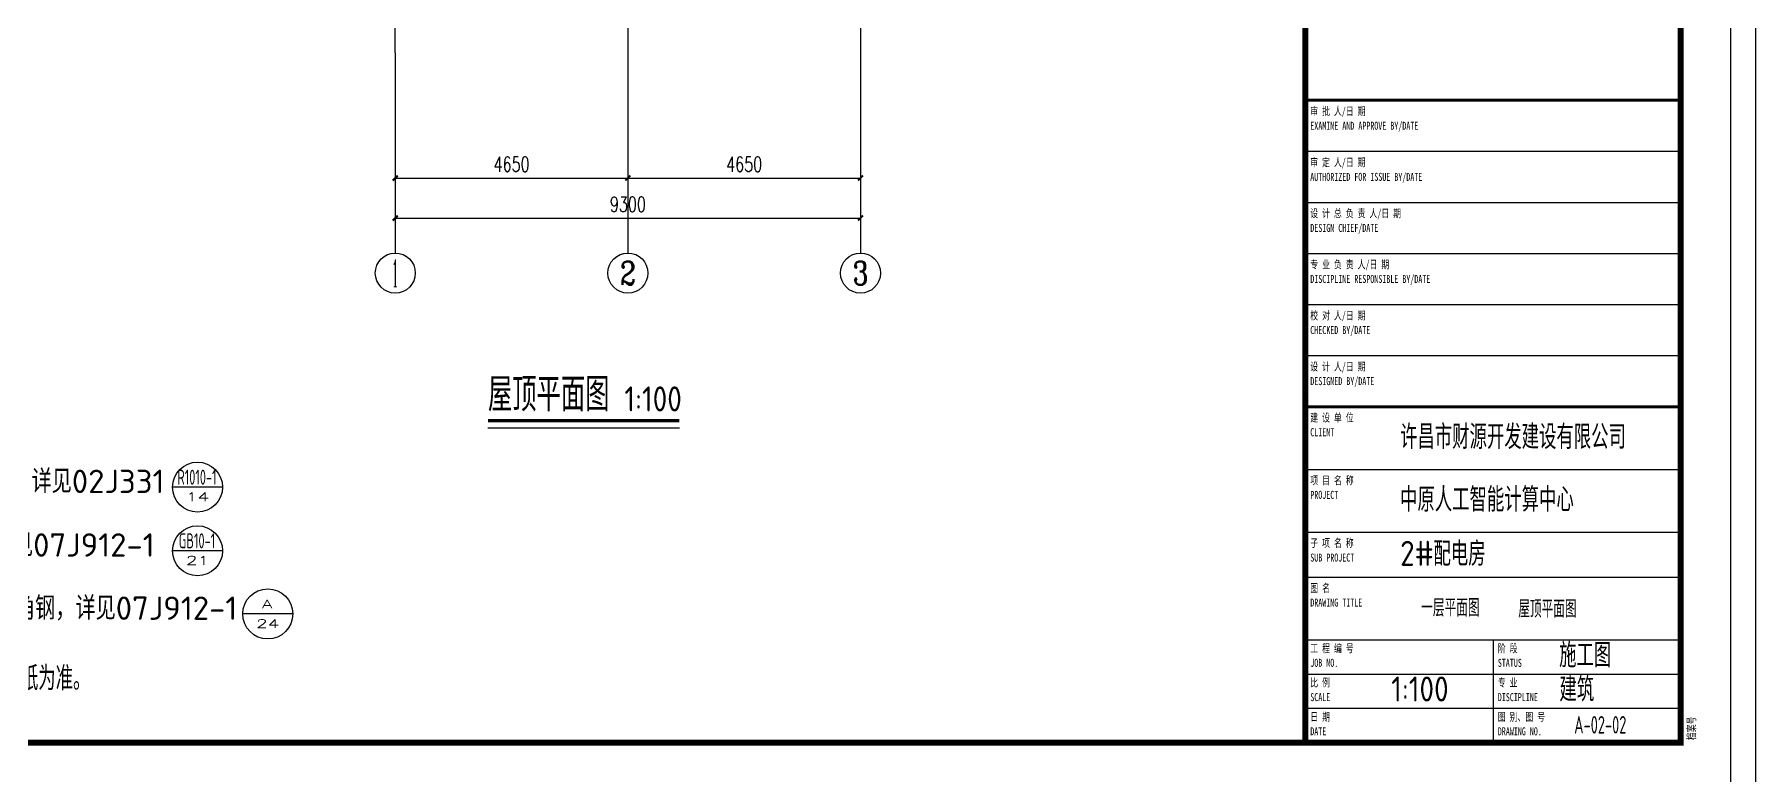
# Model space of a CAD drawing. Extents: x 17032 to 90126, y 10699 to 170399.
# Drawn here: x 55720 to 90126, y 54538 to 69350 of the extents above; entities that cross this region are included whole.
import ezdxf
from ezdxf.enums import TextEntityAlignment as Align

# ---------------------------------------------------------------- set-up
doc = ezdxf.new("R2010")
doc.units = 0
doc.header["$LTSCALE"] = 1000
doc.header["$MEASUREMENT"] = 0
for name, color, linetype in [('1#', 4, 'Continuous'), ('2017_11-sheet-R$0$C-SHET-TTLB', 11, 'Continuous'), ('AXIS', 3, 'Continuous'), ('AXIS_TEXT', 7, 'Continuous'), ('C-SHET-TTLB', 11, 'Continuous'), ('DIM_IDEN', 3, 'Continuous'), ('DIM_SYMB', 3, 'Continuous'), ('DOTE', 1, 'Continuous'), ('IHY-room name-总-房间名称', 50, 'Continuous'), ('PUB_TEXT', 7, 'Continuous')]:
    doc.layers.add(name, color=color, linetype=linetype)
doc.layers.add('WINDOW_TEXT', color=7, linetype='Continuous', lineweight=9)
doc.styles.add('2017_11-sheet-R$0$SHEET-ECADI', font='simhei.ttf', dxfattribs={"width": 0.7})
doc.styles.add('_TCH_AXIS', font='COMPLEX', dxfattribs={"bigfont": 'GBCBIG'})
doc.styles.add('_TCH_DIM_T3', font='SIMPLEX', dxfattribs={"width": 0.705882, "bigfont": 'GBCBIG'})
doc.styles.add('_TCH_LABEL', font='COMPLEX', dxfattribs={"bigfont": 'GBCBIG'})
doc.styles.add('COMPLEX', font='COMPLEX', dxfattribs={"bigfont": 'AllInOneBig.shx'})
doc.styles.get("Standard").update_dxf_attribs({"font": 'gbenor.shx', "bigfont": 'gbcbig.shx'})
doc.styles.add('XD2008', font='xd-hzs.shx', dxfattribs={"width": 0.7, "bigfont": 'xd-hztxt.shx'})
doc.styles.add('工程字', font='gbenor.shx', dxfattribs={"bigfont": 'gbcbig.shx'})
doc.dimstyles.new('_TCH_ARCH&&100', dxfattribs={"dimtxt": 297.5, "dimasz": 100, "dimexe": 250, "dimexo": 300, "dimgap": 126.25, "dimtad": 1, "dimdec": 0, "dimzin": 0, "dimdsep": 46, "dimtxsty": '_TCH_DIM_T3', "dimblk": 'ARCHTICK', "dimcen": 0.09, "dimclrt": 7, "dimazin": 2, "dimtfac": 1, "dimtdec": 0, "dimtix": 1, "dimtmove": 2, "dimatfit": 3, "dimfxl": 1, "dimtolj": 1, "dimtzin": 0, "dimarcsym": 0})

# ---------------------------------------------------------------- blocks, each defined once
blk = doc.blocks.new('2017_11-sheet-R', base_point=(415, 5))
at = {"layer": '2017_11-sheet-R$0$C-SHET-TTLB'}
for p, q in [((340.02, 123.16), (415, 123.16)), ((340.02, 112.95), (415, 112.95)), ((340.02, 102.74), (415, 102.74)), ((340.02, 92.53), (415, 92.53)), ((340.02, 82.33), (415, 82.33)), ((340.02, 59.59), (415, 59.59)), ((340.02, 47.07), (415, 47.07)), ((340.02, 38.07), (415, 38.07)), ((340.02, 25.54), (415, 25.54)), ((377.51, 25.54), (377.51, 4.99)), ((340.02, 18.68), (415, 18.68)), ((340.02, 11.85), (415, 11.85))]:
    blk.add_line(p, q, dxfattribs=at)
for points in [[(339.71, 133.41, 0.6, 0.6, 0), (414.71, 133.41, 0.9, 0.9, 0)], [(340.02, 72.12, 0.6, 0.6, 0), (415.02, 72.12, 0.9, 0.9, 0)]]:
    blk.add_lwpolyline(points, format="xyseb", dxfattribs=at)
at = {"layer": '2017_11-sheet-R$0$C-SHET-TTLB', "style": '2017_11-sheet-R$0$SHEET-ECADI', "width": 0.7}
for s, p in [('审 批 人/日 期', (340.98, 130.38)), ('EXAMINE AND APPROVE BY/DATE', (340.98, 127.47)), ('审 定 人/日 期', (340.98, 120.16)), ('AUTHORIZED FOR ISSUE BY/DATE', (340.98, 117.26)), ('设 计 总 负 责 人/日 期', (340.98, 109.96)), ('DESIGN CHIEF/DATE', (340.98, 107.05)), ('专 业 负 责 人/日 期', (340.98, 99.75)), ('DISCIPLINE RESPONSIBLE BY/DATE', (340.98, 96.85)), ('校 对 人/日 期', (340.98, 89.54)), ('CHECKED BY/DATE', (340.98, 86.64)), ('设 计 人/日 期', (340.98, 79.33)), ('DESIGNED BY/DATE', (340.98, 76.43)), ('建 设 单 位', (340.98, 69.13)), ('CLIENT', (340.98, 66.22)), ('项 目 名 称', (340.98, 56.6)), ('PROJECT', (340.98, 53.7)), ('子 项 名 称', (340.98, 44.07)), ('SUB PROJECT', (340.98, 41.17)), ('图 名', (340.98, 35.07)), ('DRAWING TITLE', (340.98, 32.17)), ('工 程 编 号', (340.98, 23.03)), ('阶 段', (378.47, 23.03)), ('JOB NO.', (340.98, 20.13)), ('STATUS', (378.47, 20.13)), ('比 例', (340.98, 16.18)), ('专 业', (378.47, 16.18)), ('SCALE', (340.98, 13.27)), ('DISCIPLINE', (378.47, 13.27)), ('日 期', (340.98, 9.34)), ('图 别、图 号', (378.47, 9.34)), ('DATE', (340.98, 6.44)), ('DRAWING NO.', (378.47, 6.44))]:
    blk.add_text(s, height=1.6, dxfattribs=at).set_placement(p)
blk.add_text('档案号', height=1.6, rotation=90, dxfattribs=at).set_placement((417.98, 5.49))
blk = doc.blocks.new('tukuang')
at = {"layer": 'C-SHET-TTLB'}
for points in [[(75902, 21920), (75902, -21080), (15502, -21080), (15502, 21920)], [(75402, 21420), (75402, -20580), (16002, -20580), (16002, 21420)]]:
    blk.add_lwpolyline(points, close=True, dxfattribs=at)
at = {"layer": 'C-SHET-TTLB', "const_width": 120}
blk.add_lwpolyline([(17842, 20420), (74402, 20420), (74402, -19580), (17842, -19580)], close=True, dxfattribs=at)
at = {"layer": 'C-SHET-TTLB'}
blk.add_lwpolyline([(66902, 20420, 120, 120, 0), (66902, -19580, 90, 90, 0)], format="xyseb", dxfattribs=at)
at = {"layer": 'C-SHET-TTLB', "xscale": 100, "yscale": 100, "zscale": 100}
blk.add_blockref('2017_11-sheet-R', (74402, -19580), dxfattribs=at)
blk = doc.blocks.new('ewr')
at = {"layer": 'PUB_TEXT'}
for s, height, p in [('许昌市财源开发建设有限公司', 482.27, (83020, 61065)), ('中原人工智能计算中心', 482.3, (83020, 59812)), ('2#', 500, (83020, 58729)), ('配电房', 482.3, (83687, 58729)), ('施工图', 482.3, (86199, 56702)), ('1:100', 500, (82842, 56018)), ('建筑', 482.3, (86205, 56018))]:
    blk.add_text(s, height=height, dxfattribs=at).set_placement(p)
blk = doc.blocks.new('_ArchTick')
at = {"color": 0, "linetype": 'ByBlock', "const_width": 0.4}
blk.add_lwpolyline([(-0.5, -0.5), (0.5, 0.5)], dxfattribs=at)
blk = doc.blocks.new('*D66')
at = {"layer": 'AXIS', "color": 0, "lineweight": -2}
for p, q in [((62933, 68681), (62933, 66231)), ((67583, 68681), (67583, 66231)), ((62933, 66481), (67583, 66481))]:
    blk.add_line(p, q, dxfattribs=at)
at = {"layer": 'Defpoints', "color": 0}
for p in [(62933, 68981), (67583, 68981), (67583, 66481)]:
    blk.add_point(p, dxfattribs=at)
at = {"layer": 'AXIS', "color": 0, "lineweight": -2, "xscale": 100, "yscale": 100, "zscale": 100, "rotation": 180}
blk.add_blockref('_ArchTick', (62933, 66481), dxfattribs=at)
at = {"layer": 'AXIS', "color": 0, "lineweight": -2, "xscale": 100, "yscale": 100, "zscale": 100}
blk.add_blockref('_ArchTick', (67583, 66481), dxfattribs=at)
at = {"layer": 'AXIS', "color": 7, "insert": (65258, 66756), "char_height": 297.5, "attachment_point": 5, "style": '_TCH_DIM_T3'}
blk.add_mtext('\\A1;4650', dxfattribs=at)
blk = doc.blocks.new('*D67')
at = {"layer": 'AXIS', "color": 0, "lineweight": -2}
for p, q in [((67583, 68681), (67583, 66231)), ((72233, 68681), (72233, 66231)), ((67583, 66481), (72233, 66481))]:
    blk.add_line(p, q, dxfattribs=at)
at = {"layer": 'Defpoints', "color": 0}
for p in [(67583, 68981), (72233, 68981), (72233, 66481)]:
    blk.add_point(p, dxfattribs=at)
at = {"layer": 'AXIS', "color": 0, "lineweight": -2, "xscale": 100, "yscale": 100, "zscale": 100, "rotation": 180}
blk.add_blockref('_ArchTick', (67583, 66481), dxfattribs=at)
at = {"layer": 'AXIS', "color": 0, "lineweight": -2, "xscale": 100, "yscale": 100, "zscale": 100}
blk.add_blockref('_ArchTick', (72233, 66481), dxfattribs=at)
at = {"layer": 'AXIS', "color": 7, "insert": (69908, 66756), "char_height": 297.5, "attachment_point": 5, "style": '_TCH_DIM_T3'}
blk.add_mtext('\\A1;4650', dxfattribs=at)
blk = doc.blocks.new('*D68')
at = {"layer": 'AXIS', "color": 0, "lineweight": -2}
for p, q in [((62933, 68681), (62933, 65431)), ((72233, 68681), (72233, 65431)), ((62933, 65681), (72233, 65681))]:
    blk.add_line(p, q, dxfattribs=at)
at = {"layer": 'Defpoints', "color": 0}
for p in [(62933, 68981), (72233, 68981), (72233, 65681)]:
    blk.add_point(p, dxfattribs=at)
at = {"layer": 'AXIS', "color": 0, "lineweight": -2, "xscale": 100, "yscale": 100, "zscale": 100, "rotation": 180}
blk.add_blockref('_ArchTick', (62933, 65681), dxfattribs=at)
at = {"layer": 'AXIS', "color": 0, "lineweight": -2, "xscale": 100, "yscale": 100, "zscale": 100}
blk.add_blockref('_ArchTick', (72233, 65681), dxfattribs=at)
at = {"layer": 'AXIS', "color": 7, "insert": (67583, 65956), "char_height": 297.5, "attachment_point": 5, "style": '_TCH_DIM_T3'}
blk.add_mtext('\\A1;9300', dxfattribs=at)
blk = doc.blocks.new('_AXISO')
blk.add_circle((0, 0), 0.5)
at = {"layer": 'AXIS_TEXT', "style": 'COMPLEX', "width": 1.041667}
blk.add_attdef('A', text='', height=0.56, dxfattribs=at).set_placement((-0.25, -0.28), (0.25, -0.28), align=Align.FIT)

msp = doc.modelspace()

# ---------------------------------------------------------------- linework, layer by layer
at = {"layer": 'AXIS', "color": 3}
for p, q in [((62933.3, 68980.8), (62933.3, 64980.8)), ((67583.3, 68980.8), (67583.3, 64980.8)), ((72233.3, 68980.8), (72233.3, 64980.8))]:
    msp.add_line(p, q, dxfattribs=at)
at = {"layer": 'DIM_IDEN', "color": 7}
for p, q in [((59480.1, 60302.5), (58480.1, 60302.5)), ((59480.1, 59031), (58480.1, 59031)), ((60883.6, 57768), (59883.6, 57768))]:
    msp.add_line(p, q, dxfattribs=at)
for centre in [(58980.1, 60302.5), (58980.1, 59031), (60383.6, 57768)]:
    msp.add_circle(centre, 500, dxfattribs=at)
at = {"layer": 'DIM_SYMB', "const_width": 70}
msp.add_lwpolyline([(64785.1, 61631.2), (68614, 61631.2)], dxfattribs=at)
at = {"layer": 'DIM_SYMB'}
msp.add_lwpolyline([(64785.1, 61491.2), (68614, 61491.2)], dxfattribs=at)
at = {"layer": 'DOTE'}
for p, q in [((62933.3, 68980.8), (62933.3, 85772.1)), ((67583.3, 85772.1), (67583.3, 68980.8)), ((72233.3, 85772.1), (72233.3, 68980.8))]:
    msp.add_line(p, q, dxfattribs=at)

# ---------------------------------------------------------------- block references
at = {"layer": 'AXIS', "color": 3}
ref = msp.add_blockref('_AXISO', (62933.3, 64580.8), dxfattribs=dict(at, xscale=800, yscale=800, zscale=800))
ref.add_attrib('A', '1', dxfattribs={"layer": 'AXIS_TEXT', "color": 3, "height": 544.8, "style": '_TCH_AXIS', "width": 0.555556}).set_placement((62868.5, 64308.4), (62998.2, 64308.4), align=Align.FIT)
ref = msp.add_blockref('_AXISO', (67583.3, 64580.8), dxfattribs=dict(at, xscale=800, yscale=800, zscale=800))
ref.add_attrib('A', '2', dxfattribs={"layer": 'AXIS_TEXT', "color": 3, "height": 465.9, "style": '_TCH_AXIS'}).set_placement((67428, 64347.8), (67738.7, 64347.8), align=Align.FIT)
ref = msp.add_blockref('_AXISO', (72233.3, 64580.8), dxfattribs=dict(at, xscale=800, yscale=800, zscale=800))
ref.add_attrib('A', '3', dxfattribs={"layer": 'AXIS_TEXT', "color": 3, "height": 465.9, "style": '_TCH_AXIS'}).set_placement((72078, 64347.8), (72388.7, 64347.8), align=Align.FIT)
at = {"layer": 'C-SHET-TTLB'}
msp.add_blockref('tukuang', (14224.3, 74778.3), dxfattribs=at)
at = {"layer": 'WINDOW_TEXT', "color": 6}
msp.add_blockref('ewr', (0, 0), dxfattribs=at)

# ---------------------------------------------------------------- texts
at = {"layer": '1#', "style": 'XD2008', "width": 0.7}
for s, p in [('一层平面图', (83443.6, 57716.9)), ('屋顶平面图', (85382.6, 57693.4))]:
    msp.add_text(s, height=350, dxfattribs=at).set_placement(p)
at = {"layer": 'IHY-room name-总-房间名称', "color": 7, "style": '工程字'}
for s, height, width, p in [('（1）电缆沟做法，详见02J331', 466.667, 1.2, (55257.7, 60418.2)), ('R1010-1', 300, 0.7, (58968.7, 60501.7)), ('（2）钢盖板，详见07J912-1', 466.667, 1.2, (55132.7, 59146.7)), ('GB10-1', 300, 0.7, (58968.7, 59230.2)), ('（3）电缆沟护边角钢，详见07J912-1', 466.667, 1.2, (55972.7, 57883.7))]:
    msp.add_text(s, height=height, dxfattribs=dict(at, width=width)).set_placement(p, align=Align.MIDDLE_CENTER)
at = {"layer": 'PUB_TEXT'}
for s, height, p in [('屋顶平面图', 675.18, (64785.1, 61815.9)), ('1:100', 500, (67513.6, 61815.9))]:
    msp.add_text(s, height=height, dxfattribs=at).set_placement(p)
at = {"layer": 'PUB_TEXT', "color": 7, "style": '_TCH_LABEL'}
for s, width, p, p2 in [('14', 1.83871, (58747, 60022.5), (59213.1, 60022.5)), ('21', 1.965517, (58747, 58751), (59213.1, 58751)), ('24', 1.583333, (60150.5, 57488), (60616.6, 57488))]:
    msp.add_text(s, height=171.73, dxfattribs=dict(at, width=width)).set_placement(p, p2, align=Align.FIT)
at = {"layer": 'PUB_TEXT', "color": 7, "style": '_TCH_LABEL', "width": 1.583333}
msp.add_text('A', height=171.7, dxfattribs=at).set_placement((60372.2, 57967.2), align=Align.MIDDLE_CENTER)
at = {"layer": 'PUB_TEXT', "color": 7}
msp.add_text('注：设备布置以电气专业图纸为准。', height=482.27, dxfattribs=at).set_placement((51282.7, 56240.9))
at = {"layer": 'PUB_TEXT', "style": 'XD2008', "width": 0.7}
msp.add_text('A-02-02', height=350, dxfattribs=at).set_placement((87021.8, 55553), align=Align.MIDDLE_CENTER)

# ---------------------------------------------------------------- dimensions: what is measured, and where the dimension line sits
at = {"layer": 'AXIS', "color": 3}
for p1, p2, distance, picture, middle in [((62933.3, 68980.8), (67583.3, 68980.8), -2500, '*D66', (65258.3, 66755.8)), ((62933.3, 68980.8), (72233.3, 68980.8), -3300, '*D68', (67583.3, 65955.8)), ((67583.3, 68980.8), (72233.3, 68980.8), -2500, '*D67', (69908.3, 66755.8))]:
    dim = msp.add_aligned_dim(p1=p1, p2=p2, distance=distance, dimstyle='_TCH_ARCH&&100', dxfattribs=at)
    dim.commit()
    dim.dimension.update_dxf_attribs({"geometry": picture, "text_midpoint": middle})

doc.saveas('drawing.dxf')
